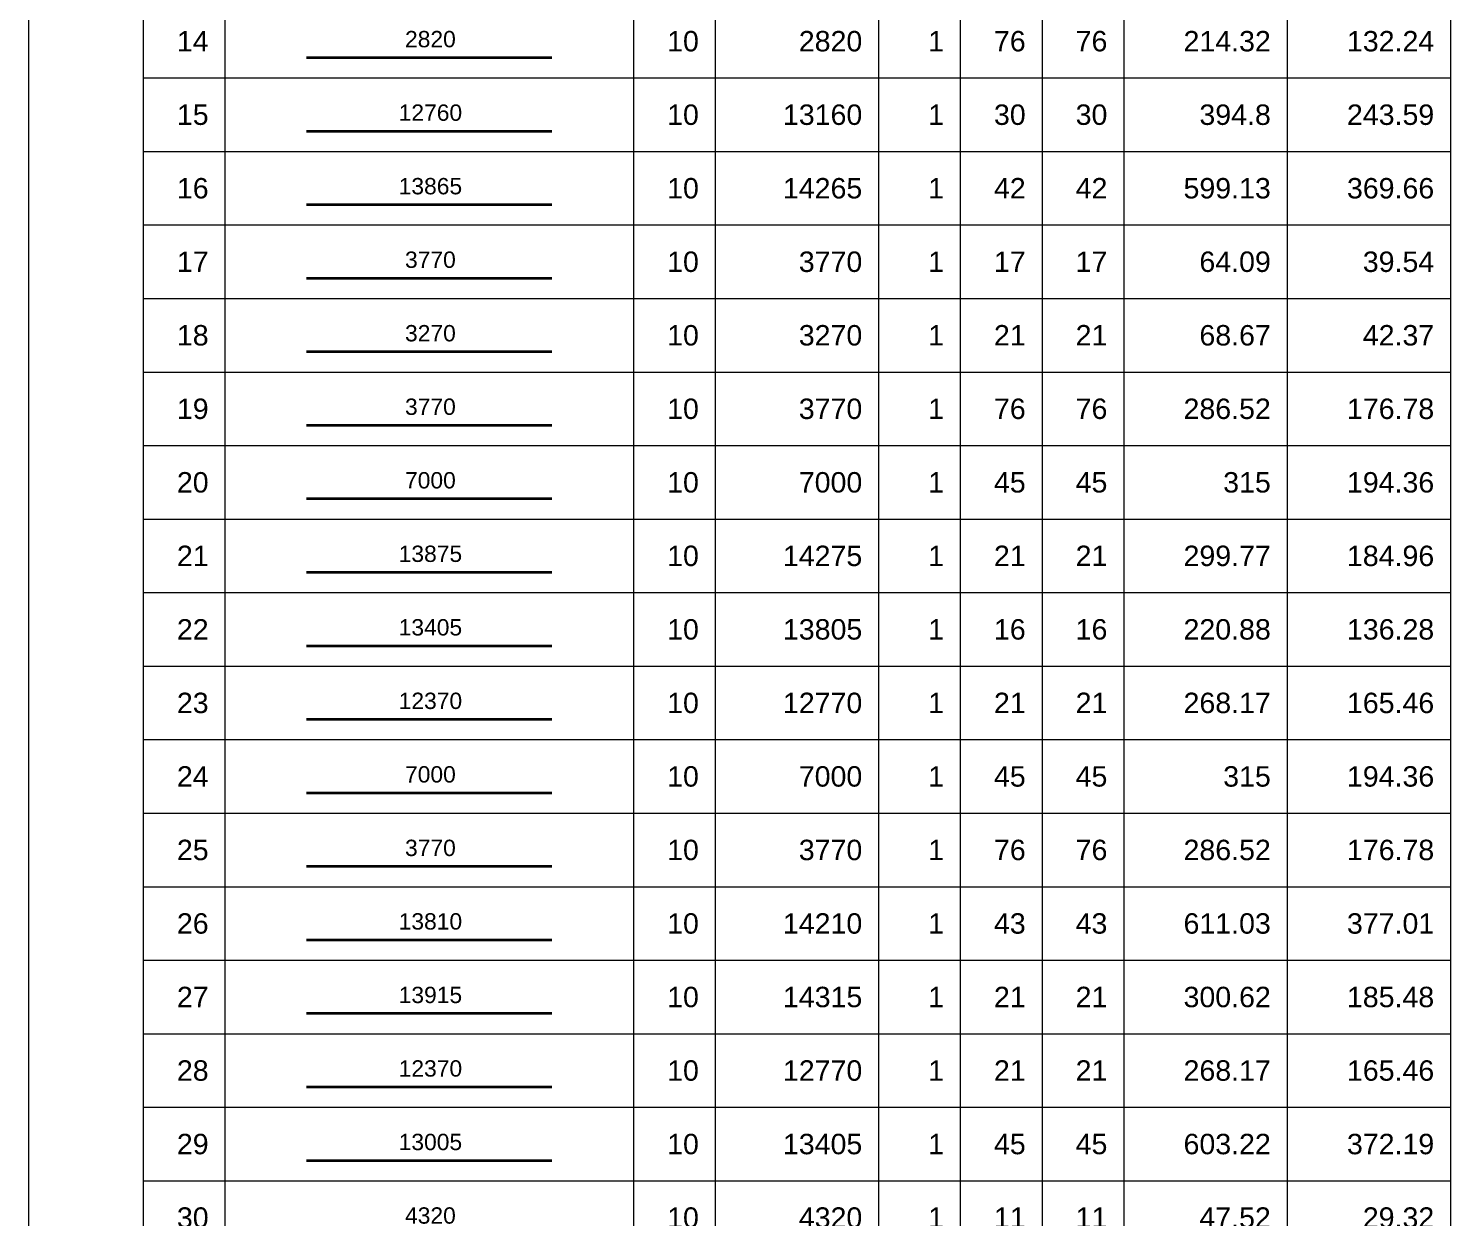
# Model space of a CAD drawing. Header units: millimetres. Extents: x -179076 to 505271, y -26127 to 124331.
# Drawn here: x -33775 to -16370, y 94923 to 109479 of the extents above; entities that cross this region are included whole.
import ezdxf
from ezdxf.enums import TextEntityAlignment as Align

# ---------------------------------------------------------------- set-up
doc = ezdxf.new("R2010")
doc.units = ezdxf.units.MM
for name, color, linetype, lineweight in [('NDC_S_REBAR', 4, 'Continuous', 35), ('NDC_S_VN TEXT', 7, 'Continuous', 20), ('NDC_Table', 3, 'Continuous', 20)]:
    doc.layers.add(name, color=color, linetype=linetype, lineweight=lineweight)
doc.styles.add('ARIAL', font='arial.ttf', dxfattribs={"width": 0.8})

# ---------------------------------------------------------------- blocks, each defined once
blk = doc.blocks.new('dang01')
at = {"layer": 'NDC_S_REBAR'}
blk.add_line((3405, -650), (6405, -650), dxfattribs=at)
at = {"layer": 'NDC_Table'}
for p, q in [((0, 0), (0, -900)), ((1405, 0), (1405, -900)), ((2405, 0), (2405, -900)), ((7405, 0), (7405, -900)), ((8405, 0), (8405, -900)), ((10405, 0), (10405, -900)), ((11405, 0), (11405, -900)), ((12405, 0), (12405, -900)), ((13405, 0), (13405, -900)), ((15405, 0), (15405, -900)), ((17405, 0), (17405, -900)), ((1405, -900), (17405, -900))]:
    blk.add_line(p, q, dxfattribs=at)
at = {"layer": 'NDC_S_VN TEXT', "style": 'ARIAL'}
for p in [(2205, -450), (8205, -450), (10205, -450), (11205, -450), (12205, -450), (13205, -450), (15205, -450), (17205, -450)]:
    blk.add_attdef('D03', text='', height=250, dxfattribs=at).set_placement(p, align=Align.MIDDLE_RIGHT)
blk.add_attdef('00000000', text='', height=200, dxfattribs=at).set_placement((4920, -425), align=Align.MIDDLE_CENTER)

msp = doc.modelspace()

# ---------------------------------------------------------------- block references
at = {"layer": 'NDC_Table'}
ref = msp.add_blockref('dang01', (-33774.8, 109773.4), dxfattribs=at)
ref.add_attrib('D03', '14', dxfattribs={"layer": 'NDC_S_VN TEXT', "height": 250, "style": 'ARIAL'}).set_placement((-31569.5, 109323.4), align=Align.MIDDLE_RIGHT)
ref.add_attrib('00000000', '2820', dxfattribs={"layer": 'NDC_S_VN TEXT', "height": 200, "style": 'ARIAL'}).set_placement((-28855.2, 109348.7), align=Align.MIDDLE_CENTER)
ref.add_attrib('D03', '10', dxfattribs={"layer": 'NDC_S_VN TEXT', "height": 250, "style": 'ARIAL'}).set_placement((-25569.5, 109323.4), align=Align.MIDDLE_RIGHT)
ref.add_attrib('D03', '2820', dxfattribs={"layer": 'NDC_S_VN TEXT', "height": 250, "style": 'ARIAL'}).set_placement((-23569.5, 109323.4), align=Align.MIDDLE_RIGHT)
ref.add_attrib('D03', '1', dxfattribs={"layer": 'NDC_S_VN TEXT', "height": 250, "style": 'ARIAL'}).set_placement((-22569.5, 109323.4), align=Align.MIDDLE_RIGHT)
ref.add_attrib('D03', '76', dxfattribs={"layer": 'NDC_S_VN TEXT', "height": 250, "style": 'ARIAL'}).set_placement((-21569.5, 109323.4), align=Align.MIDDLE_RIGHT)
ref.add_attrib('D03', '76', dxfattribs={"layer": 'NDC_S_VN TEXT', "height": 250, "style": 'ARIAL'}).set_placement((-20569.5, 109323.7), align=Align.MIDDLE_RIGHT)
ref.add_attrib('D03', '214.32', dxfattribs={"layer": 'NDC_S_VN TEXT', "height": 250, "style": 'ARIAL'}).set_placement((-18569.5, 109323.4), align=Align.MIDDLE_RIGHT)
ref.add_attrib('D03', '132.24', dxfattribs={"layer": 'NDC_S_VN TEXT', "height": 250, "style": 'ARIAL'}).set_placement((-16569.5, 109323.4), align=Align.MIDDLE_RIGHT)
ref = msp.add_blockref('dang01', (-33774.8, 108873.4), dxfattribs=at)
ref.add_attrib('D03', '15', dxfattribs={"layer": 'NDC_S_VN TEXT', "height": 250, "style": 'ARIAL'}).set_placement((-31569.5, 108423.4), align=Align.MIDDLE_RIGHT)
ref.add_attrib('00000000', '12760', dxfattribs={"layer": 'NDC_S_VN TEXT', "height": 200, "style": 'ARIAL'}).set_placement((-28855.2, 108448.7), align=Align.MIDDLE_CENTER)
ref.add_attrib('D03', '10', dxfattribs={"layer": 'NDC_S_VN TEXT', "height": 250, "style": 'ARIAL'}).set_placement((-25569.5, 108423.4), align=Align.MIDDLE_RIGHT)
ref.add_attrib('D03', '13160', dxfattribs={"layer": 'NDC_S_VN TEXT', "height": 250, "style": 'ARIAL'}).set_placement((-23569.5, 108423.4), align=Align.MIDDLE_RIGHT)
ref.add_attrib('D03', '1', dxfattribs={"layer": 'NDC_S_VN TEXT', "height": 250, "style": 'ARIAL'}).set_placement((-22569.5, 108423.4), align=Align.MIDDLE_RIGHT)
ref.add_attrib('D03', '30', dxfattribs={"layer": 'NDC_S_VN TEXT', "height": 250, "style": 'ARIAL'}).set_placement((-21569.5, 108423.4), align=Align.MIDDLE_RIGHT)
ref.add_attrib('D03', '30', dxfattribs={"layer": 'NDC_S_VN TEXT', "height": 250, "style": 'ARIAL'}).set_placement((-20569.5, 108423.7), align=Align.MIDDLE_RIGHT)
ref.add_attrib('D03', '394.8', dxfattribs={"layer": 'NDC_S_VN TEXT', "height": 250, "style": 'ARIAL'}).set_placement((-18569.5, 108423.4), align=Align.MIDDLE_RIGHT)
ref.add_attrib('D03', '243.59', dxfattribs={"layer": 'NDC_S_VN TEXT', "height": 250, "style": 'ARIAL'}).set_placement((-16569.5, 108423.4), align=Align.MIDDLE_RIGHT)
ref = msp.add_blockref('dang01', (-33774.8, 107973.4), dxfattribs=at)
ref.add_attrib('D03', '16', dxfattribs={"layer": 'NDC_S_VN TEXT', "height": 250, "style": 'ARIAL'}).set_placement((-31569.5, 107523.4), align=Align.MIDDLE_RIGHT)
ref.add_attrib('00000000', '13865', dxfattribs={"layer": 'NDC_S_VN TEXT', "height": 200, "style": 'ARIAL'}).set_placement((-28855.2, 107548.7), align=Align.MIDDLE_CENTER)
ref.add_attrib('D03', '10', dxfattribs={"layer": 'NDC_S_VN TEXT', "height": 250, "style": 'ARIAL'}).set_placement((-25569.5, 107523.4), align=Align.MIDDLE_RIGHT)
ref.add_attrib('D03', '14265', dxfattribs={"layer": 'NDC_S_VN TEXT', "height": 250, "style": 'ARIAL'}).set_placement((-23569.5, 107523.4), align=Align.MIDDLE_RIGHT)
ref.add_attrib('D03', '1', dxfattribs={"layer": 'NDC_S_VN TEXT', "height": 250, "style": 'ARIAL'}).set_placement((-22569.5, 107523.4), align=Align.MIDDLE_RIGHT)
ref.add_attrib('D03', '42', dxfattribs={"layer": 'NDC_S_VN TEXT', "height": 250, "style": 'ARIAL'}).set_placement((-21569.5, 107523.4), align=Align.MIDDLE_RIGHT)
ref.add_attrib('D03', '42', dxfattribs={"layer": 'NDC_S_VN TEXT', "height": 250, "style": 'ARIAL'}).set_placement((-20569.5, 107523.7), align=Align.MIDDLE_RIGHT)
ref.add_attrib('D03', '599.13', dxfattribs={"layer": 'NDC_S_VN TEXT', "height": 250, "style": 'ARIAL'}).set_placement((-18569.5, 107523.4), align=Align.MIDDLE_RIGHT)
ref.add_attrib('D03', '369.66', dxfattribs={"layer": 'NDC_S_VN TEXT', "height": 250, "style": 'ARIAL'}).set_placement((-16569.5, 107523.4), align=Align.MIDDLE_RIGHT)
ref = msp.add_blockref('dang01', (-33774.8, 107073.4), dxfattribs=at)
ref.add_attrib('D03', '17', dxfattribs={"layer": 'NDC_S_VN TEXT', "height": 250, "style": 'ARIAL'}).set_placement((-31569.5, 106623.4), align=Align.MIDDLE_RIGHT)
ref.add_attrib('00000000', '3770', dxfattribs={"layer": 'NDC_S_VN TEXT', "height": 200, "style": 'ARIAL'}).set_placement((-28855.2, 106648.7), align=Align.MIDDLE_CENTER)
ref.add_attrib('D03', '10', dxfattribs={"layer": 'NDC_S_VN TEXT', "height": 250, "style": 'ARIAL'}).set_placement((-25569.5, 106623.4), align=Align.MIDDLE_RIGHT)
ref.add_attrib('D03', '3770', dxfattribs={"layer": 'NDC_S_VN TEXT', "height": 250, "style": 'ARIAL'}).set_placement((-23569.5, 106623.4), align=Align.MIDDLE_RIGHT)
ref.add_attrib('D03', '1', dxfattribs={"layer": 'NDC_S_VN TEXT', "height": 250, "style": 'ARIAL'}).set_placement((-22569.5, 106623.4), align=Align.MIDDLE_RIGHT)
ref.add_attrib('D03', '17', dxfattribs={"layer": 'NDC_S_VN TEXT', "height": 250, "style": 'ARIAL'}).set_placement((-21569.5, 106623.4), align=Align.MIDDLE_RIGHT)
ref.add_attrib('D03', '17', dxfattribs={"layer": 'NDC_S_VN TEXT', "height": 250, "style": 'ARIAL'}).set_placement((-20569.5, 106623.7), align=Align.MIDDLE_RIGHT)
ref.add_attrib('D03', '64.09', dxfattribs={"layer": 'NDC_S_VN TEXT', "height": 250, "style": 'ARIAL'}).set_placement((-18569.5, 106623.4), align=Align.MIDDLE_RIGHT)
ref.add_attrib('D03', '39.54', dxfattribs={"layer": 'NDC_S_VN TEXT', "height": 250, "style": 'ARIAL'}).set_placement((-16569.5, 106623.4), align=Align.MIDDLE_RIGHT)
ref = msp.add_blockref('dang01', (-33774.8, 106173.4), dxfattribs=at)
ref.add_attrib('D03', '18', dxfattribs={"layer": 'NDC_S_VN TEXT', "height": 250, "style": 'ARIAL'}).set_placement((-31569.5, 105723.4), align=Align.MIDDLE_RIGHT)
ref.add_attrib('00000000', '3270', dxfattribs={"layer": 'NDC_S_VN TEXT', "height": 200, "style": 'ARIAL'}).set_placement((-28855.2, 105748.7), align=Align.MIDDLE_CENTER)
ref.add_attrib('D03', '10', dxfattribs={"layer": 'NDC_S_VN TEXT', "height": 250, "style": 'ARIAL'}).set_placement((-25569.5, 105723.4), align=Align.MIDDLE_RIGHT)
ref.add_attrib('D03', '3270', dxfattribs={"layer": 'NDC_S_VN TEXT', "height": 250, "style": 'ARIAL'}).set_placement((-23569.5, 105723.4), align=Align.MIDDLE_RIGHT)
ref.add_attrib('D03', '1', dxfattribs={"layer": 'NDC_S_VN TEXT', "height": 250, "style": 'ARIAL'}).set_placement((-22569.5, 105723.4), align=Align.MIDDLE_RIGHT)
ref.add_attrib('D03', '21', dxfattribs={"layer": 'NDC_S_VN TEXT', "height": 250, "style": 'ARIAL'}).set_placement((-21569.5, 105723.4), align=Align.MIDDLE_RIGHT)
ref.add_attrib('D03', '21', dxfattribs={"layer": 'NDC_S_VN TEXT', "height": 250, "style": 'ARIAL'}).set_placement((-20569.5, 105723.7), align=Align.MIDDLE_RIGHT)
ref.add_attrib('D03', '68.67', dxfattribs={"layer": 'NDC_S_VN TEXT', "height": 250, "style": 'ARIAL'}).set_placement((-18569.5, 105723.4), align=Align.MIDDLE_RIGHT)
ref.add_attrib('D03', '42.37', dxfattribs={"layer": 'NDC_S_VN TEXT', "height": 250, "style": 'ARIAL'}).set_placement((-16569.5, 105723.4), align=Align.MIDDLE_RIGHT)
ref = msp.add_blockref('dang01', (-33774.8, 105273.4), dxfattribs=at)
ref.add_attrib('D03', '19', dxfattribs={"layer": 'NDC_S_VN TEXT', "height": 250, "style": 'ARIAL'}).set_placement((-31569.5, 104823.4), align=Align.MIDDLE_RIGHT)
ref.add_attrib('00000000', '3770', dxfattribs={"layer": 'NDC_S_VN TEXT', "height": 200, "style": 'ARIAL'}).set_placement((-28855.2, 104848.7), align=Align.MIDDLE_CENTER)
ref.add_attrib('D03', '10', dxfattribs={"layer": 'NDC_S_VN TEXT', "height": 250, "style": 'ARIAL'}).set_placement((-25569.5, 104823.4), align=Align.MIDDLE_RIGHT)
ref.add_attrib('D03', '3770', dxfattribs={"layer": 'NDC_S_VN TEXT', "height": 250, "style": 'ARIAL'}).set_placement((-23569.5, 104823.4), align=Align.MIDDLE_RIGHT)
ref.add_attrib('D03', '1', dxfattribs={"layer": 'NDC_S_VN TEXT', "height": 250, "style": 'ARIAL'}).set_placement((-22569.5, 104823.4), align=Align.MIDDLE_RIGHT)
ref.add_attrib('D03', '76', dxfattribs={"layer": 'NDC_S_VN TEXT', "height": 250, "style": 'ARIAL'}).set_placement((-21569.5, 104823.4), align=Align.MIDDLE_RIGHT)
ref.add_attrib('D03', '76', dxfattribs={"layer": 'NDC_S_VN TEXT', "height": 250, "style": 'ARIAL'}).set_placement((-20569.5, 104823.7), align=Align.MIDDLE_RIGHT)
ref.add_attrib('D03', '286.52', dxfattribs={"layer": 'NDC_S_VN TEXT', "height": 250, "style": 'ARIAL'}).set_placement((-18569.5, 104823.4), align=Align.MIDDLE_RIGHT)
ref.add_attrib('D03', '176.78', dxfattribs={"layer": 'NDC_S_VN TEXT', "height": 250, "style": 'ARIAL'}).set_placement((-16569.5, 104823.4), align=Align.MIDDLE_RIGHT)
ref = msp.add_blockref('dang01', (-33774.8, 104373.4), dxfattribs=at)
ref.add_attrib('D03', '20', dxfattribs={"layer": 'NDC_S_VN TEXT', "height": 250, "style": 'ARIAL'}).set_placement((-31569.5, 103923.4), align=Align.MIDDLE_RIGHT)
ref.add_attrib('00000000', '7000', dxfattribs={"layer": 'NDC_S_VN TEXT', "height": 200, "style": 'ARIAL'}).set_placement((-28855.2, 103948.7), align=Align.MIDDLE_CENTER)
ref.add_attrib('D03', '10', dxfattribs={"layer": 'NDC_S_VN TEXT', "height": 250, "style": 'ARIAL'}).set_placement((-25569.5, 103923.4), align=Align.MIDDLE_RIGHT)
ref.add_attrib('D03', '7000', dxfattribs={"layer": 'NDC_S_VN TEXT', "height": 250, "style": 'ARIAL'}).set_placement((-23569.5, 103923.4), align=Align.MIDDLE_RIGHT)
ref.add_attrib('D03', '1', dxfattribs={"layer": 'NDC_S_VN TEXT', "height": 250, "style": 'ARIAL'}).set_placement((-22569.5, 103923.4), align=Align.MIDDLE_RIGHT)
ref.add_attrib('D03', '45', dxfattribs={"layer": 'NDC_S_VN TEXT', "height": 250, "style": 'ARIAL'}).set_placement((-21569.5, 103923.4), align=Align.MIDDLE_RIGHT)
ref.add_attrib('D03', '45', dxfattribs={"layer": 'NDC_S_VN TEXT', "height": 250, "style": 'ARIAL'}).set_placement((-20569.5, 103923.7), align=Align.MIDDLE_RIGHT)
ref.add_attrib('D03', '315', dxfattribs={"layer": 'NDC_S_VN TEXT', "height": 250, "style": 'ARIAL'}).set_placement((-18569.5, 103923.4), align=Align.MIDDLE_RIGHT)
ref.add_attrib('D03', '194.36', dxfattribs={"layer": 'NDC_S_VN TEXT', "height": 250, "style": 'ARIAL'}).set_placement((-16569.5, 103923.4), align=Align.MIDDLE_RIGHT)
ref = msp.add_blockref('dang01', (-33774.8, 103473.4), dxfattribs=at)
ref.add_attrib('D03', '21', dxfattribs={"layer": 'NDC_S_VN TEXT', "height": 250, "style": 'ARIAL'}).set_placement((-31569.5, 103023.4), align=Align.MIDDLE_RIGHT)
ref.add_attrib('00000000', '13875', dxfattribs={"layer": 'NDC_S_VN TEXT', "height": 200, "style": 'ARIAL'}).set_placement((-28855.2, 103048.7), align=Align.MIDDLE_CENTER)
ref.add_attrib('D03', '10', dxfattribs={"layer": 'NDC_S_VN TEXT', "height": 250, "style": 'ARIAL'}).set_placement((-25569.5, 103023.4), align=Align.MIDDLE_RIGHT)
ref.add_attrib('D03', '14275', dxfattribs={"layer": 'NDC_S_VN TEXT', "height": 250, "style": 'ARIAL'}).set_placement((-23569.5, 103023.4), align=Align.MIDDLE_RIGHT)
ref.add_attrib('D03', '1', dxfattribs={"layer": 'NDC_S_VN TEXT', "height": 250, "style": 'ARIAL'}).set_placement((-22569.5, 103023.4), align=Align.MIDDLE_RIGHT)
ref.add_attrib('D03', '21', dxfattribs={"layer": 'NDC_S_VN TEXT', "height": 250, "style": 'ARIAL'}).set_placement((-21569.5, 103023.4), align=Align.MIDDLE_RIGHT)
ref.add_attrib('D03', '21', dxfattribs={"layer": 'NDC_S_VN TEXT', "height": 250, "style": 'ARIAL'}).set_placement((-20569.5, 103023.7), align=Align.MIDDLE_RIGHT)
ref.add_attrib('D03', '299.77', dxfattribs={"layer": 'NDC_S_VN TEXT', "height": 250, "style": 'ARIAL'}).set_placement((-18569.5, 103023.4), align=Align.MIDDLE_RIGHT)
ref.add_attrib('D03', '184.96', dxfattribs={"layer": 'NDC_S_VN TEXT', "height": 250, "style": 'ARIAL'}).set_placement((-16569.5, 103023.4), align=Align.MIDDLE_RIGHT)
ref = msp.add_blockref('dang01', (-33774.8, 102573.4), dxfattribs=at)
ref.add_attrib('D03', '22', dxfattribs={"layer": 'NDC_S_VN TEXT', "height": 250, "style": 'ARIAL'}).set_placement((-31569.5, 102123.4), align=Align.MIDDLE_RIGHT)
ref.add_attrib('00000000', '13405', dxfattribs={"layer": 'NDC_S_VN TEXT', "height": 200, "style": 'ARIAL'}).set_placement((-28855.2, 102148.7), align=Align.MIDDLE_CENTER)
ref.add_attrib('D03', '10', dxfattribs={"layer": 'NDC_S_VN TEXT', "height": 250, "style": 'ARIAL'}).set_placement((-25569.5, 102123.4), align=Align.MIDDLE_RIGHT)
ref.add_attrib('D03', '13805', dxfattribs={"layer": 'NDC_S_VN TEXT', "height": 250, "style": 'ARIAL'}).set_placement((-23569.5, 102123.4), align=Align.MIDDLE_RIGHT)
ref.add_attrib('D03', '1', dxfattribs={"layer": 'NDC_S_VN TEXT', "height": 250, "style": 'ARIAL'}).set_placement((-22569.5, 102123.4), align=Align.MIDDLE_RIGHT)
ref.add_attrib('D03', '16', dxfattribs={"layer": 'NDC_S_VN TEXT', "height": 250, "style": 'ARIAL'}).set_placement((-21569.5, 102123.4), align=Align.MIDDLE_RIGHT)
ref.add_attrib('D03', '16', dxfattribs={"layer": 'NDC_S_VN TEXT', "height": 250, "style": 'ARIAL'}).set_placement((-20569.5, 102123.7), align=Align.MIDDLE_RIGHT)
ref.add_attrib('D03', '220.88', dxfattribs={"layer": 'NDC_S_VN TEXT', "height": 250, "style": 'ARIAL'}).set_placement((-18569.5, 102123.4), align=Align.MIDDLE_RIGHT)
ref.add_attrib('D03', '136.28', dxfattribs={"layer": 'NDC_S_VN TEXT', "height": 250, "style": 'ARIAL'}).set_placement((-16569.5, 102123.4), align=Align.MIDDLE_RIGHT)
ref = msp.add_blockref('dang01', (-33774.8, 101673.4), dxfattribs=at)
ref.add_attrib('D03', '23', dxfattribs={"layer": 'NDC_S_VN TEXT', "height": 250, "style": 'ARIAL'}).set_placement((-31569.5, 101223.4), align=Align.MIDDLE_RIGHT)
ref.add_attrib('00000000', '12370', dxfattribs={"layer": 'NDC_S_VN TEXT', "height": 200, "style": 'ARIAL'}).set_placement((-28855.2, 101248.7), align=Align.MIDDLE_CENTER)
ref.add_attrib('D03', '10', dxfattribs={"layer": 'NDC_S_VN TEXT', "height": 250, "style": 'ARIAL'}).set_placement((-25569.5, 101223.4), align=Align.MIDDLE_RIGHT)
ref.add_attrib('D03', '12770', dxfattribs={"layer": 'NDC_S_VN TEXT', "height": 250, "style": 'ARIAL'}).set_placement((-23569.5, 101223.4), align=Align.MIDDLE_RIGHT)
ref.add_attrib('D03', '1', dxfattribs={"layer": 'NDC_S_VN TEXT', "height": 250, "style": 'ARIAL'}).set_placement((-22569.5, 101223.4), align=Align.MIDDLE_RIGHT)
ref.add_attrib('D03', '21', dxfattribs={"layer": 'NDC_S_VN TEXT', "height": 250, "style": 'ARIAL'}).set_placement((-21569.5, 101223.4), align=Align.MIDDLE_RIGHT)
ref.add_attrib('D03', '21', dxfattribs={"layer": 'NDC_S_VN TEXT', "height": 250, "style": 'ARIAL'}).set_placement((-20569.5, 101223.7), align=Align.MIDDLE_RIGHT)
ref.add_attrib('D03', '268.17', dxfattribs={"layer": 'NDC_S_VN TEXT', "height": 250, "style": 'ARIAL'}).set_placement((-18569.5, 101223.4), align=Align.MIDDLE_RIGHT)
ref.add_attrib('D03', '165.46', dxfattribs={"layer": 'NDC_S_VN TEXT', "height": 250, "style": 'ARIAL'}).set_placement((-16569.5, 101223.4), align=Align.MIDDLE_RIGHT)
ref = msp.add_blockref('dang01', (-33774.8, 100773.4), dxfattribs=at)
ref.add_attrib('D03', '24', dxfattribs={"layer": 'NDC_S_VN TEXT', "height": 250, "style": 'ARIAL'}).set_placement((-31569.5, 100323.4), align=Align.MIDDLE_RIGHT)
ref.add_attrib('00000000', '7000', dxfattribs={"layer": 'NDC_S_VN TEXT', "height": 200, "style": 'ARIAL'}).set_placement((-28855.2, 100348.7), align=Align.MIDDLE_CENTER)
ref.add_attrib('D03', '10', dxfattribs={"layer": 'NDC_S_VN TEXT', "height": 250, "style": 'ARIAL'}).set_placement((-25569.5, 100323.4), align=Align.MIDDLE_RIGHT)
ref.add_attrib('D03', '7000', dxfattribs={"layer": 'NDC_S_VN TEXT', "height": 250, "style": 'ARIAL'}).set_placement((-23569.5, 100323.4), align=Align.MIDDLE_RIGHT)
ref.add_attrib('D03', '1', dxfattribs={"layer": 'NDC_S_VN TEXT', "height": 250, "style": 'ARIAL'}).set_placement((-22569.5, 100323.4), align=Align.MIDDLE_RIGHT)
ref.add_attrib('D03', '45', dxfattribs={"layer": 'NDC_S_VN TEXT', "height": 250, "style": 'ARIAL'}).set_placement((-21569.5, 100323.4), align=Align.MIDDLE_RIGHT)
ref.add_attrib('D03', '45', dxfattribs={"layer": 'NDC_S_VN TEXT', "height": 250, "style": 'ARIAL'}).set_placement((-20569.5, 100323.7), align=Align.MIDDLE_RIGHT)
ref.add_attrib('D03', '315', dxfattribs={"layer": 'NDC_S_VN TEXT', "height": 250, "style": 'ARIAL'}).set_placement((-18569.5, 100323.4), align=Align.MIDDLE_RIGHT)
ref.add_attrib('D03', '194.36', dxfattribs={"layer": 'NDC_S_VN TEXT', "height": 250, "style": 'ARIAL'}).set_placement((-16569.5, 100323.4), align=Align.MIDDLE_RIGHT)
ref = msp.add_blockref('dang01', (-33774.8, 99873.4), dxfattribs=at)
ref.add_attrib('D03', '25', dxfattribs={"layer": 'NDC_S_VN TEXT', "height": 250, "style": 'ARIAL'}).set_placement((-31569.5, 99423.4), align=Align.MIDDLE_RIGHT)
ref.add_attrib('00000000', '3770', dxfattribs={"layer": 'NDC_S_VN TEXT', "height": 200, "style": 'ARIAL'}).set_placement((-28855.2, 99448.7), align=Align.MIDDLE_CENTER)
ref.add_attrib('D03', '10', dxfattribs={"layer": 'NDC_S_VN TEXT', "height": 250, "style": 'ARIAL'}).set_placement((-25569.5, 99423.4), align=Align.MIDDLE_RIGHT)
ref.add_attrib('D03', '3770', dxfattribs={"layer": 'NDC_S_VN TEXT', "height": 250, "style": 'ARIAL'}).set_placement((-23569.5, 99423.4), align=Align.MIDDLE_RIGHT)
ref.add_attrib('D03', '1', dxfattribs={"layer": 'NDC_S_VN TEXT', "height": 250, "style": 'ARIAL'}).set_placement((-22569.5, 99423.4), align=Align.MIDDLE_RIGHT)
ref.add_attrib('D03', '76', dxfattribs={"layer": 'NDC_S_VN TEXT', "height": 250, "style": 'ARIAL'}).set_placement((-21569.5, 99423.4), align=Align.MIDDLE_RIGHT)
ref.add_attrib('D03', '76', dxfattribs={"layer": 'NDC_S_VN TEXT', "height": 250, "style": 'ARIAL'}).set_placement((-20569.5, 99423.7), align=Align.MIDDLE_RIGHT)
ref.add_attrib('D03', '286.52', dxfattribs={"layer": 'NDC_S_VN TEXT', "height": 250, "style": 'ARIAL'}).set_placement((-18569.5, 99423.4), align=Align.MIDDLE_RIGHT)
ref.add_attrib('D03', '176.78', dxfattribs={"layer": 'NDC_S_VN TEXT', "height": 250, "style": 'ARIAL'}).set_placement((-16569.5, 99423.4), align=Align.MIDDLE_RIGHT)
ref = msp.add_blockref('dang01', (-33774.8, 98973.4), dxfattribs=at)
ref.add_attrib('D03', '26', dxfattribs={"layer": 'NDC_S_VN TEXT', "height": 250, "style": 'ARIAL'}).set_placement((-31569.5, 98523.4), align=Align.MIDDLE_RIGHT)
ref.add_attrib('00000000', '13810', dxfattribs={"layer": 'NDC_S_VN TEXT', "height": 200, "style": 'ARIAL'}).set_placement((-28855.2, 98548.7), align=Align.MIDDLE_CENTER)
ref.add_attrib('D03', '10', dxfattribs={"layer": 'NDC_S_VN TEXT', "height": 250, "style": 'ARIAL'}).set_placement((-25569.5, 98523.4), align=Align.MIDDLE_RIGHT)
ref.add_attrib('D03', '14210', dxfattribs={"layer": 'NDC_S_VN TEXT', "height": 250, "style": 'ARIAL'}).set_placement((-23569.5, 98523.4), align=Align.MIDDLE_RIGHT)
ref.add_attrib('D03', '1', dxfattribs={"layer": 'NDC_S_VN TEXT', "height": 250, "style": 'ARIAL'}).set_placement((-22569.5, 98523.4), align=Align.MIDDLE_RIGHT)
ref.add_attrib('D03', '43', dxfattribs={"layer": 'NDC_S_VN TEXT', "height": 250, "style": 'ARIAL'}).set_placement((-21569.5, 98523.4), align=Align.MIDDLE_RIGHT)
ref.add_attrib('D03', '43', dxfattribs={"layer": 'NDC_S_VN TEXT', "height": 250, "style": 'ARIAL'}).set_placement((-20569.5, 98523.7), align=Align.MIDDLE_RIGHT)
ref.add_attrib('D03', '611.03', dxfattribs={"layer": 'NDC_S_VN TEXT', "height": 250, "style": 'ARIAL'}).set_placement((-18569.5, 98523.4), align=Align.MIDDLE_RIGHT)
ref.add_attrib('D03', '377.01', dxfattribs={"layer": 'NDC_S_VN TEXT', "height": 250, "style": 'ARIAL'}).set_placement((-16569.5, 98523.4), align=Align.MIDDLE_RIGHT)
ref = msp.add_blockref('dang01', (-33774.8, 98073.4), dxfattribs=at)
ref.add_attrib('D03', '27', dxfattribs={"layer": 'NDC_S_VN TEXT', "height": 250, "style": 'ARIAL'}).set_placement((-31569.5, 97623.4), align=Align.MIDDLE_RIGHT)
ref.add_attrib('00000000', '13915', dxfattribs={"layer": 'NDC_S_VN TEXT', "height": 200, "style": 'ARIAL'}).set_placement((-28855.2, 97648.7), align=Align.MIDDLE_CENTER)
ref.add_attrib('D03', '10', dxfattribs={"layer": 'NDC_S_VN TEXT', "height": 250, "style": 'ARIAL'}).set_placement((-25569.5, 97623.4), align=Align.MIDDLE_RIGHT)
ref.add_attrib('D03', '14315', dxfattribs={"layer": 'NDC_S_VN TEXT', "height": 250, "style": 'ARIAL'}).set_placement((-23569.5, 97623.4), align=Align.MIDDLE_RIGHT)
ref.add_attrib('D03', '1', dxfattribs={"layer": 'NDC_S_VN TEXT', "height": 250, "style": 'ARIAL'}).set_placement((-22569.5, 97623.4), align=Align.MIDDLE_RIGHT)
ref.add_attrib('D03', '21', dxfattribs={"layer": 'NDC_S_VN TEXT', "height": 250, "style": 'ARIAL'}).set_placement((-21569.5, 97623.4), align=Align.MIDDLE_RIGHT)
ref.add_attrib('D03', '21', dxfattribs={"layer": 'NDC_S_VN TEXT', "height": 250, "style": 'ARIAL'}).set_placement((-20569.5, 97623.7), align=Align.MIDDLE_RIGHT)
ref.add_attrib('D03', '300.62', dxfattribs={"layer": 'NDC_S_VN TEXT', "height": 250, "style": 'ARIAL'}).set_placement((-18569.5, 97623.4), align=Align.MIDDLE_RIGHT)
ref.add_attrib('D03', '185.48', dxfattribs={"layer": 'NDC_S_VN TEXT', "height": 250, "style": 'ARIAL'}).set_placement((-16569.5, 97623.4), align=Align.MIDDLE_RIGHT)
ref = msp.add_blockref('dang01', (-33774.8, 97173.4), dxfattribs=at)
ref.add_attrib('D03', '28', dxfattribs={"layer": 'NDC_S_VN TEXT', "height": 250, "style": 'ARIAL'}).set_placement((-31569.5, 96723.4), align=Align.MIDDLE_RIGHT)
ref.add_attrib('00000000', '12370', dxfattribs={"layer": 'NDC_S_VN TEXT', "height": 200, "style": 'ARIAL'}).set_placement((-28855.2, 96748.7), align=Align.MIDDLE_CENTER)
ref.add_attrib('D03', '10', dxfattribs={"layer": 'NDC_S_VN TEXT', "height": 250, "style": 'ARIAL'}).set_placement((-25569.5, 96723.4), align=Align.MIDDLE_RIGHT)
ref.add_attrib('D03', '12770', dxfattribs={"layer": 'NDC_S_VN TEXT', "height": 250, "style": 'ARIAL'}).set_placement((-23569.5, 96723.4), align=Align.MIDDLE_RIGHT)
ref.add_attrib('D03', '1', dxfattribs={"layer": 'NDC_S_VN TEXT', "height": 250, "style": 'ARIAL'}).set_placement((-22569.5, 96723.4), align=Align.MIDDLE_RIGHT)
ref.add_attrib('D03', '21', dxfattribs={"layer": 'NDC_S_VN TEXT', "height": 250, "style": 'ARIAL'}).set_placement((-21569.5, 96723.4), align=Align.MIDDLE_RIGHT)
ref.add_attrib('D03', '21', dxfattribs={"layer": 'NDC_S_VN TEXT', "height": 250, "style": 'ARIAL'}).set_placement((-20569.5, 96723.7), align=Align.MIDDLE_RIGHT)
ref.add_attrib('D03', '268.17', dxfattribs={"layer": 'NDC_S_VN TEXT', "height": 250, "style": 'ARIAL'}).set_placement((-18569.5, 96723.4), align=Align.MIDDLE_RIGHT)
ref.add_attrib('D03', '165.46', dxfattribs={"layer": 'NDC_S_VN TEXT', "height": 250, "style": 'ARIAL'}).set_placement((-16569.5, 96723.4), align=Align.MIDDLE_RIGHT)
ref = msp.add_blockref('dang01', (-33774.8, 96273.4), dxfattribs=at)
ref.add_attrib('D03', '29', dxfattribs={"layer": 'NDC_S_VN TEXT', "height": 250, "style": 'ARIAL'}).set_placement((-31569.5, 95823.4), align=Align.MIDDLE_RIGHT)
ref.add_attrib('00000000', '13005', dxfattribs={"layer": 'NDC_S_VN TEXT', "height": 200, "style": 'ARIAL'}).set_placement((-28855.2, 95848.7), align=Align.MIDDLE_CENTER)
ref.add_attrib('D03', '10', dxfattribs={"layer": 'NDC_S_VN TEXT', "height": 250, "style": 'ARIAL'}).set_placement((-25569.5, 95823.4), align=Align.MIDDLE_RIGHT)
ref.add_attrib('D03', '13405', dxfattribs={"layer": 'NDC_S_VN TEXT', "height": 250, "style": 'ARIAL'}).set_placement((-23569.5, 95823.4), align=Align.MIDDLE_RIGHT)
ref.add_attrib('D03', '1', dxfattribs={"layer": 'NDC_S_VN TEXT', "height": 250, "style": 'ARIAL'}).set_placement((-22569.5, 95823.4), align=Align.MIDDLE_RIGHT)
ref.add_attrib('D03', '45', dxfattribs={"layer": 'NDC_S_VN TEXT', "height": 250, "style": 'ARIAL'}).set_placement((-21569.5, 95823.4), align=Align.MIDDLE_RIGHT)
ref.add_attrib('D03', '45', dxfattribs={"layer": 'NDC_S_VN TEXT', "height": 250, "style": 'ARIAL'}).set_placement((-20569.5, 95823.7), align=Align.MIDDLE_RIGHT)
ref.add_attrib('D03', '603.22', dxfattribs={"layer": 'NDC_S_VN TEXT', "height": 250, "style": 'ARIAL'}).set_placement((-18569.5, 95823.4), align=Align.MIDDLE_RIGHT)
ref.add_attrib('D03', '372.19', dxfattribs={"layer": 'NDC_S_VN TEXT', "height": 250, "style": 'ARIAL'}).set_placement((-16569.5, 95823.4), align=Align.MIDDLE_RIGHT)
ref = msp.add_blockref('dang01', (-33774.8, 95373.4), dxfattribs=at)
ref.add_attrib('D03', '30', dxfattribs={"layer": 'NDC_S_VN TEXT', "height": 250, "style": 'ARIAL'}).set_placement((-31569.5, 94923.4), align=Align.MIDDLE_RIGHT)
ref.add_attrib('00000000', '4320', dxfattribs={"layer": 'NDC_S_VN TEXT', "height": 200, "style": 'ARIAL'}).set_placement((-28855.2, 94948.7), align=Align.MIDDLE_CENTER)
ref.add_attrib('D03', '10', dxfattribs={"layer": 'NDC_S_VN TEXT', "height": 250, "style": 'ARIAL'}).set_placement((-25569.5, 94923.4), align=Align.MIDDLE_RIGHT)
ref.add_attrib('D03', '4320', dxfattribs={"layer": 'NDC_S_VN TEXT', "height": 250, "style": 'ARIAL'}).set_placement((-23569.5, 94923.4), align=Align.MIDDLE_RIGHT)
ref.add_attrib('D03', '1', dxfattribs={"layer": 'NDC_S_VN TEXT', "height": 250, "style": 'ARIAL'}).set_placement((-22569.5, 94923.4), align=Align.MIDDLE_RIGHT)
ref.add_attrib('D03', '11', dxfattribs={"layer": 'NDC_S_VN TEXT', "height": 250, "style": 'ARIAL'}).set_placement((-21569.5, 94923.4), align=Align.MIDDLE_RIGHT)
ref.add_attrib('D03', '11', dxfattribs={"layer": 'NDC_S_VN TEXT', "height": 250, "style": 'ARIAL'}).set_placement((-20569.5, 94923.7), align=Align.MIDDLE_RIGHT)
ref.add_attrib('D03', '47.52', dxfattribs={"layer": 'NDC_S_VN TEXT', "height": 250, "style": 'ARIAL'}).set_placement((-18569.5, 94923.4), align=Align.MIDDLE_RIGHT)
ref.add_attrib('D03', '29.32', dxfattribs={"layer": 'NDC_S_VN TEXT', "height": 250, "style": 'ARIAL'}).set_placement((-16569.5, 94923.4), align=Align.MIDDLE_RIGHT)

doc.saveas('drawing.dxf')
